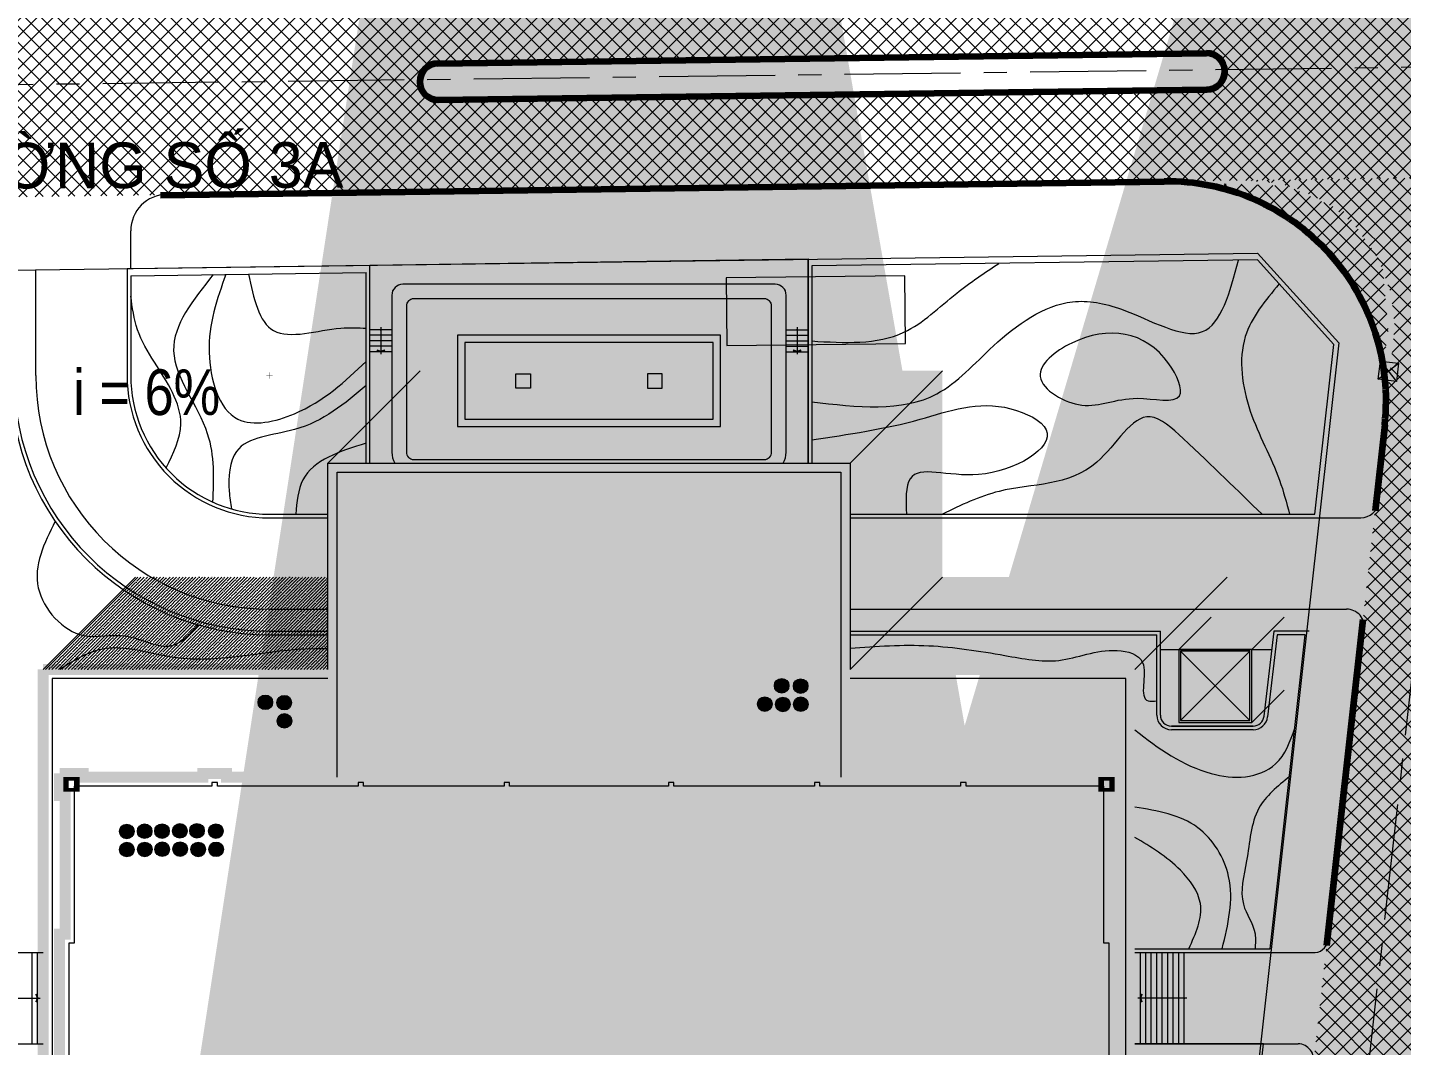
# Model space of a CAD drawing. Header units: millimetres. Extents: x 89040 to 596321, y -313033 to 2401191.
# Drawn here: x 596056.1 to 596131.4, y 1200564.2 to 1200620 of the extents above; entities that cross this region are included whole.
import ezdxf

# ---------------------------------------------------------------- set-up
doc = ezdxf.new("R2010")
doc.units = ezdxf.units.MM
doc.header["$MEASUREMENT"] = 0
doc.linetypes.add('CENTER', pattern=[50.8, 31.75, -6.35, 6.35, -6.35])
doc.linetypes.add('HIDDEN', pattern=[0.375, 0.25, -0.125])
doc.layers.get('0').update_dxf_attribs({"color": 251, "lineweight": 9})
for name, color, linetype, lineweight in [('1', 8, 'Continuous', 13), ('4 duong di', 11, 'Continuous', 9), ('BONGDO', 251, 'Continuous', 9), ('CONGTRINH', 7, 'Continuous', 20), ('CONGTRINH2', 30, 'Continuous', 18), ('dim', 53, 'Continuous', 9), ('FURNITURE', 9, 'Continuous', 13), ('Hach1', 144, 'Continuous', 5), ('HACHT', 8, 'Continuous', 9), ('KY HIEU', 9, 'Continuous', 9), ('LAYER1', 1, 'Continuous', 13), ('LEDUONG', 6, 'Continuous', 20), ('LONGDUONG', 4, 'Continuous', 90), ('MANH', 8, 'Continuous', 9), ('NET 1', 53, 'Continuous', 15), ('NET MANH', 44, 'Continuous', 9), ('tang cao', 7, 'Continuous', 5), ('TEXT', 7, 'Continuous', 25), ('TREE', 114, 'Continuous', 13), ('truc', 8, 'CENTER', 9)]:
    doc.layers.add(name, color=color, linetype=linetype, lineweight=lineweight)
doc.layers.add('DUONG NOI BO CONG TRINH', color=7, linetype='Continuous', lineweight=20, true_color=0x5e5e5e)
doc.styles.add('FRANKO', font='VFRANKO.TTF')
doc.styles.add('K-THUOC', font='VHELVCN.TTF')
doc.styles.add('THAO', font='VHELVCN.TTF')
doc.styles.add('VN', font='VHELVCN.TTF')
doc.dimstyles.new('HOA75', dxfattribs={"dimscale": 0, "dimtxt": 450, "dimasz": 120, "dimexe": 150, "dimexo": 0, "dimgap": 50, "dimtad": 1, "dimdec": 0, "dimrnd": 0.001, "dimzin": 13, "dimdsep": 46, "dimtxsty": 'VN', "dimblk": 'TICKA', "dimcen": 0.09, "dimclrd": 9, "dimclre": 9, "dimclrt": 7, "dimadec": 0, "dimazin": 0, "dimtfac": 1, "dimtdec": 0, "dimtix": 1, "dimtmove": 2, "dimatfit": 3, "dimldrblk": 'PL1', "dimfxl": 1, "dimtolj": 1, "dimtzin": 13, "dimarcsym": 0})
doc.dimstyles.new('SK100-M', dxfattribs={"dimscale": 100, "dimtxt": 3.6, "dimasz": 1.5, "dimexe": 3, "dimexo": 2, "dimgap": 0.5, "dimtad": 1, "dimdec": 0, "dimtxsty": 'THAO', "dimblk": 'ARCHTICK', "dimcen": 0.091, "dimdle": 3, "dimclrd": 256, "dimclre": 256, "dimclrt": 9, "dimadec": 0, "dimazin": 0, "dimtfac": 1, "dimtdec": 0, "dimtmove": 2, "dimatfit": 3, "dimfxl": 55, "dimfxlon": 1, "dimlwe": -1, "dimarcsym": 0})
pattern_1 = [(45, (27179.217, -3.7959), (-0.44194173824, 0.44194173824), []), (135, (27179.217, -3.7959), (-0.44194173824, -0.44194173824), [])]
pattern_2 = [(45, (594650.35277, 1198136.11867), (-0.176776695, 0.176776695), []), (45, (594650.52954, 1198136.11867), (-0.176776695, 0.176776695), [0.3125, -0.0625, 0, -0.0625])]

# ---------------------------------------------------------------- blocks, each defined once
blk = doc.blocks.new('_ARCHTICK')
at = {"color": 0, "linetype": 'ByBlock', "const_width": 0.15}
blk.add_lwpolyline([(-0.5, -0.5), (0.5, 0.5)], dxfattribs=at)
blk = doc.blocks.new('PL')
at = {"layer": '1', "ltscale": 100}
blk.add_line((4.0299, 0), (-6.6714, 0), dxfattribs=at)
at = {"layer": '1', "ltscale": 100, "const_width": 1.6}
blk.add_lwpolyline([(0, 0), (-2.5668, -8.5083)], dxfattribs=at)
blk = doc.blocks.new('PL1')
at = {"layer": '4 duong di', "ltscale": 100, "xscale": 0.25, "yscale": 0.25, "zscale": 0.25}
blk.add_blockref('PL', (0, 0), dxfattribs=at)
blk = doc.blocks.new('TICKA')
at = {"color": 0}
for p, q in [((0, 2.5), (0, -2.5)), ((-2.5, 0), (2.5, 0))]:
    blk.add_line(p, q, dxfattribs=at)
at = {"color": 0, "const_width": 0.5}
blk.add_lwpolyline([(-0.70711, -0.70711), (0.70711, 0.70711)], dxfattribs=at)
at = {"color": 0, "const_width": 0.25}
for points in [[(0.58211, 0.70711, 1), (0.83211, 0.70711, 1)], [(-0.83211, -0.70711, 1), (-0.58211, -0.70711, 1)]]:
    blk.add_lwpolyline(points, format="xyb", close=True, dxfattribs=at)

msp = doc.modelspace()

# ---------------------------------------------------------------- hatches: boundary and pattern name
at = {"layer": 'BONGDO'}
h = msp.add_hatch(dxfattribs=at)
h.set_pattern_fill('ANSI35', color=256, style=0)
h.set_pattern_definition(pattern_2)
h.paths.add_polyline_path([(596116.799, 1200541.319), (596121.856, 1200546.376), (596121.856, 1200589.876), (596106.256, 1200589.876), (596106.256, 1200601.176), (596077.656, 1200601.176), (596072.599, 1200596.119), (596101.199, 1200596.119), (596101.199, 1200584.819), (596116.799, 1200584.819)])
h = msp.add_hatch(dxfattribs=at)
h.set_pattern_fill('ANSI35', color=256, style=0)
h.set_pattern_definition(pattern_2)
h.paths.add_polyline_path([(596056.999, 1200584.819), (596062.056, 1200589.876), (596072.599, 1200589.876), (596072.599, 1200584.819)])
at = {"layer": 'DUONG NOI BO CONG TRINH'}
h = msp.add_hatch(dxfattribs=at)
h.set_pattern_fill('NET', color=256, scale=5, angle=45, style=0)
h.set_pattern_definition(pattern_1)
h.paths.add_polyline_path([(595998.656, 1200617.011), (596052.618, 1200617.66, -1.001506), (596052.642, 1200615.66), (595998.68, 1200615.011, -1.001506)], flags=16)
h.paths.add_polyline_path([(596078.616, 1200618.011), (596120.713, 1200618.581, -1), (596120.74, 1200616.581), (596078.643, 1200616.011, -1)], flags=16)
h.paths.add_polyline_path([(596146.925, 1200618.935), (596194.751, 1200619.582, -1), (596194.778, 1200617.582), (596146.952, 1200616.935, -1)], flags=16)
edge = h.paths.add_edge_path()
edge.add_line((595975.366, 1200621.615), (595814.219, 1200619.436))
edge.add_line((595814.219, 1200619.436), (595814.219, 1200614.44))
edge.add_line((595814.219, 1200614.44), (595970.654, 1200616.632))
edge.add_arc((595970.669, 1200615.632), 1, -89.2251, 90.83071, ccw=False)
edge.add_line((595970.683, 1200614.632), (595814.219, 1200612.44))
edge.add_line((595814.219, 1200612.44), (595814.219, 1200607.435))
edge.add_line((595814.219, 1200607.435), (595974.19, 1200609.598))
edge.add_arc((595974.285, 1200602.599), 7, 0, 90.7749, ccw=False)
edge.add_line((595981.285, 1200602.599), (595981.285, 1200568.116))
edge.add_line((595981.285, 1200568.116), (595987.285, 1200568.116))
edge.add_line((595987.285, 1200568.116), (595987.285, 1200602.869))
edge.add_arc((595994.285, 1200602.869), 7, 90.7749, 180, ccw=False)
edge.add_line((595994.19, 1200609.869), (596214.85, 1200612.853))
edge.add_arc((596214.958, 1200604.854), 8, 0.7749, 90.7749, ccw=False)
edge.add_line((596222.957, 1200604.962), (596223.122, 1200592.784))
edge.add_line((596223.122, 1200592.784), (596232.209, 1200584.085))
edge.add_line((596232.209, 1200584.085), (596230.713, 1200568.116))
edge.add_line((596230.713, 1200568.116), (596235.734, 1200568.116))
edge.add_line((596235.734, 1200568.116), (596236.802, 1200579.51))
edge.add_arc((596237.798, 1200579.417), 1, -5.35326, 174.64674, ccw=False)
edge.add_line((596238.793, 1200579.323), (596237.743, 1200568.116))
edge.add_line((596237.743, 1200568.116), (596242.765, 1200568.116))
edge.add_line((596242.765, 1200568.116), (596246.715, 1200610.264))
edge.add_line((596246.715, 1200610.264), (596249.386, 1200635.205))
edge.add_arc((596209.613, 1200639.465), 40, 353.8867, 369.97261)
edge.add_line((596249.009, 1200646.392), (596246.001, 1200663.499))
edge.add_line((596246.001, 1200663.499), (596243.075, 1200681.546))
edge.add_line((596243.075, 1200681.546), (596240.952, 1200693.979))
edge.add_line((596240.952, 1200693.979), (596234.861, 1200727.436))
edge.add_line((596234.861, 1200727.436), (596233.108, 1200738.302))
edge.add_line((596233.108, 1200738.302), (596228.044, 1200738.302))
edge.add_line((596228.044, 1200738.302), (596229.933, 1200726.59))
edge.add_line((596229.933, 1200726.59), (596240.651, 1200667.717))
edge.add_arc((596239.627, 1200667.759), 1.025, 202.99818, 357.63741, ccw=False)
edge.add_line((596238.684, 1200667.359), (596227.962, 1200726.252))
edge.add_line((596227.962, 1200726.252), (596226.018, 1200738.302))
edge.add_line((596226.018, 1200738.302), (596220.953, 1200738.302))
edge.add_line((596220.953, 1200738.302), (596223.034, 1200725.406))
edge.add_line((596223.034, 1200725.406), (596234.527, 1200662.272))
edge.add_line((596234.527, 1200662.272), (596222.347, 1200650.092))
edge.add_line((596222.347, 1200650.092), (596222.578, 1200632.96))
edge.add_arc((596214.579, 1200632.851), 8, -89.2251, 0.7749, ccw=False)
edge.add_line((596214.687, 1200624.852), (596214.35, 1200624.848))
edge.add_arc((596214.269, 1200630.847), 6, 180.7749, 270.7749, ccw=False)
edge.add_line((596208.269, 1200630.766), (596207.34, 1200699.451))
edge.add_line((596207.34, 1200699.451), (596201.599, 1200738.302))
edge.add_line((596201.599, 1200738.302), (596196.544, 1200738.302))
edge.add_line((596196.544, 1200738.302), (596202.248, 1200699.71))
edge.add_arc((596192.355, 1200698.248), 10, 0.7749, 8.40676, ccw=False)
edge.add_line((596202.354, 1200698.383), (596203.243, 1200632.698))
edge.add_arc((596195.244, 1200632.59), 8, -89.39342, 0.7749, ccw=False)
edge.add_line((596195.328, 1200624.59), (596062.072, 1200622.984))
edge.add_line((596062.072, 1200622.984), (595993.4, 1200621.859))
edge.add_arc((595993.285, 1200627.858), 6, 180, 271.10139, ccw=False)
edge.add_line((595987.285, 1200627.858), (595987.285, 1200690.09))
edge.add_arc((595993.285, 1200690.09), 6, 171.2562, 180, ccw=False)
edge.add_line((595987.354, 1200691.002), (595994.629, 1200738.302))
edge.add_line((595994.629, 1200738.302), (595988.559, 1200738.302))
edge.add_line((595988.559, 1200738.302), (595981.354, 1200691.461))
edge.add_arc((595987.285, 1200690.549), 6, 171.2562, 180)
edge.add_line((595981.285, 1200690.549), (595981.285, 1200627.615))
edge.add_arc((595975.285, 1200627.615), 6, 270.7749, 360, ccw=False)
h = msp.add_hatch(dxfattribs=at)
h.set_pattern_fill('NET', color=256, scale=5, angle=45, style=0)
h.set_pattern_definition([(45, (594650.35277, 1198136.11867), (-0.44194174, 0.44194174), []), (135, (594650.35277, 1198136.11867), (-0.44194174, -0.44194174), [])])
h.paths.add_polyline_path([(596105.972, 1200450.474), (596125.951, 1200446.001), (596124.178, 1200446.871), (596123.005, 1200447.771), (596121.927, 1200448.995), (596121.228, 1200450.176), (596120.737, 1200451.477), (596120.488, 1200454.529), (596120.624, 1200455.747), (596124.289, 1200488.595), (596129.851, 1200535.463), (596136.483, 1200597.873), (596137.172, 1200604.051), (596137.897, 1200607.162), (596139.091, 1200609.068), (596140.674, 1200610.503), (596142.803, 1200611.541), (596145.098, 1200611.91), (596122.928, 1200611.61), (596124.641, 1200611.448), (596125.646, 1200611.173), (596127.164, 1200610.463), (596128.214, 1200609.709), (596128.962, 1200608.985), (596130.195, 1200607.18), (596130.826, 1200605.432), (596131.036, 1200603.611), (596130.078, 1200594.579), (596123.182, 1200532.775), (596118.006, 1200486.388), (596114.718, 1200457.076), (596114.426, 1200455.929), (596114.032, 1200454.969), (596113.276, 1200453.721), (596112.65, 1200452.973), (596111.488, 1200451.962), (596110.423, 1200451.32), (596108.62, 1200450.674)])
h = msp.add_hatch(dxfattribs=at)
h.set_pattern_fill('NET', color=256, scale=5, angle=45, style=0)
h.set_pattern_definition(pattern_1)
h.paths.add_polyline_path([(596119.524, 1200611.511), (596125.176, 1200611.29), (596128.404, 1200609.831), (596130.361, 1200607.03), (596130.677, 1200603.364), (596130.438, 1200601.692), (596129.698, 1200604.01), (596128.901, 1200605.634), (596128.137, 1200606.778), (596126.647, 1200608.414), (596125.335, 1200609.453), (596123.55, 1200610.293), (596121.45, 1200611.196)])
at = {"layer": 'tang cao'}
h = msp.add_hatch(color=256, dxfattribs=at)
edge = h.paths.add_edge_path()
edge.add_arc((596097.454, 1200583.925), 0.399, 0.50743, 360.50743)
h = msp.add_hatch(color=256, dxfattribs=at)
edge = h.paths.add_edge_path()
edge.add_arc((596098.491, 1200583.905), 0.399, 0.50743, 360.50743)
h = msp.add_hatch(color=256, dxfattribs=at)
edge = h.paths.add_edge_path()
edge.add_arc((596069.17, 1200583.019), 0.399, 0.50743, 360.50743)
h = msp.add_hatch(color=256, dxfattribs=at)
edge = h.paths.add_edge_path()
edge.add_arc((596070.207, 1200582.998), 0.399, 0.50743, 360.50743)
h = msp.add_hatch(color=256, dxfattribs=at)
edge = h.paths.add_edge_path()
edge.add_arc((596096.527, 1200582.922), 0.399, 0.50743, 360.50743)
h = msp.add_hatch(color=256, dxfattribs=at)
edge = h.paths.add_edge_path()
edge.add_arc((596097.519, 1200582.901), 0.399, 0.50743, 360.50743)
h = msp.add_hatch(color=256, dxfattribs=at)
edge = h.paths.add_edge_path()
edge.add_arc((596098.5, 1200582.91), 0.399, 0.50743, 360.50743)
h = msp.add_hatch(color=256, dxfattribs=at)
edge = h.paths.add_edge_path()
edge.add_arc((596070.216, 1200582.003), 0.399, 0.50743, 360.50743)
h = msp.add_hatch(color=256, dxfattribs=at)
edge = h.paths.add_edge_path()
edge.add_arc((596061.578, 1200575.948), 0.399, 0.50743, 360.50743)
h = msp.add_hatch(color=256, dxfattribs=at)
edge = h.paths.add_edge_path()
edge.add_arc((596062.559, 1200575.957), 0.399, 0.50743, 360.50743)
h = msp.add_hatch(color=256, dxfattribs=at)
edge = h.paths.add_edge_path()
edge.add_arc((596063.512, 1200575.965), 0.399, 0.50743, 360.50743)
h = msp.add_hatch(color=256, dxfattribs=at)
edge = h.paths.add_edge_path()
edge.add_arc((596064.491, 1200575.974), 0.399, 0.50743, 360.50743)
h = msp.add_hatch(color=256, dxfattribs=at)
edge = h.paths.add_edge_path()
edge.add_arc((596065.427, 1200575.982), 0.399, 0.50743, 360.50743)
h = msp.add_hatch(color=256, dxfattribs=at)
edge = h.paths.add_edge_path()
edge.add_arc((596066.465, 1200575.962), 0.399, 0.50743, 360.50743)
h = msp.add_hatch(color=256, dxfattribs=at)
edge = h.paths.add_edge_path()
edge.add_arc((596061.586, 1200574.953), 0.399, 0.50743, 360.50743)
h = msp.add_hatch(color=256, dxfattribs=at)
edge = h.paths.add_edge_path()
edge.add_arc((596062.567, 1200574.962), 0.399, 0.50743, 360.50743)
h = msp.add_hatch(color=256, dxfattribs=at)
edge = h.paths.add_edge_path()
edge.add_arc((596063.521, 1200574.97), 0.399, 0.50743, 360.50743)
h = msp.add_hatch(color=256, dxfattribs=at)
edge = h.paths.add_edge_path()
edge.add_arc((596064.5, 1200574.979), 0.399, 0.50743, 360.50743)
h = msp.add_hatch(color=256, dxfattribs=at)
edge = h.paths.add_edge_path()
edge.add_arc((596065.493, 1200574.958), 0.399, 0.50743, 360.50743)
h = msp.add_hatch(color=256, dxfattribs=at)
edge = h.paths.add_edge_path()
edge.add_arc((596066.474, 1200574.966), 0.399, 0.50743, 360.50743)

# ---------------------------------------------------------------- linework, layer by layer
at = {"layer": 'BONGDO'}
for p, q in [((596072.599, 1200596.119), (596077.656, 1200601.176)), ((596101.199, 1200596.119), (596106.256, 1200601.176)), ((596056.999, 1200584.819), (596062.056, 1200589.876)), ((596101.199, 1200584.819), (596106.256, 1200589.876)), ((596116.799, 1200584.819), (596121.856, 1200589.876)), ((596119.199, 1200585.919), (596120.969, 1200587.689)), ((596123.199, 1200585.919), (596124.969, 1200587.689)), ((596123.199, 1200581.919), (596124.969, 1200583.689))]:
    msp.add_line(p, q, dxfattribs=at)
at = {"layer": 'CONGTRINH', "const_width": 0.6}
for points in [[(596072.599, 1200578.919), (596072.599, 1200596.119), (596101.199, 1200596.119), (596101.199, 1200578.919)], [(596056.999, 1200584.819), (596056.999, 1200541.319), (596116.799, 1200541.319), (596116.799, 1200584.819), (596101.199, 1200584.819)], [(596072.599, 1200584.819), (596056.999, 1200584.819)], [(596057.899, 1200579.119), (596057.899, 1200577.919), (596058.199, 1200577.919), (596058.199, 1200570.319), (596057.899, 1200570.319), (596057.899, 1200569.119), (596057.899, 1200569.119), (596057.899, 1200561.319)], [(596115.899, 1200560.119), (596115.899, 1200570.319), (596115.899, 1200570.319), (596115.899, 1200570.319), (596115.599, 1200570.319), (596115.599, 1200577.919), (596115.899, 1200577.919), (596115.899, 1200579.119), (596114.599, 1200579.119), (596114.599, 1200578.919), (596108.049, 1200578.919), (596108.049, 1200579.119), (596106.749, 1200579.119), (596106.749, 1200578.919), (596100.049, 1200578.919), (596100.049, 1200579.119), (596098.749, 1200579.119), (596098.749, 1200578.919), (596092.049, 1200578.919), (596092.049, 1200579.119), (596090.749, 1200579.119), (596090.749, 1200578.919), (596083.049, 1200578.919), (596083.049, 1200578.919), (596083.049, 1200579.119), (596081.749, 1200579.119), (596081.749, 1200578.919), (596081.749, 1200578.919), (596075.049, 1200578.919), (596075.049, 1200579.119), (596073.749, 1200579.119), (596073.749, 1200578.919), (596067.049, 1200578.919), (596067.049, 1200579.119), (596065.749, 1200579.119), (596065.749, 1200578.919), (596059.199, 1200578.919), (596059.199, 1200579.119), (596057.899, 1200579.119)]]:
    msp.add_lwpolyline(points, dxfattribs=at)
for points in [[(596058.399, 1200578.619), (596058.399, 1200578.419), (596058.699, 1200578.419), (596058.699, 1200578.619)], [(596115.099, 1200578.419), (596115.399, 1200578.419), (596115.399, 1200578.619), (596115.099, 1200578.619)]]:
    msp.add_lwpolyline(points, close=True, dxfattribs=at)
at = {"layer": 'CONGTRINH2'}
for points in [[(596073.099, 1200578.919), (596073.099, 1200595.619), (596100.699, 1200595.619), (596100.699, 1200578.919)], [(596057.499, 1200584.319), (596057.499, 1200541.819), (596116.299, 1200541.819), (596116.299, 1200584.319), (596101.199, 1200584.319)], [(596072.599, 1200584.319), (596057.499, 1200584.319)], [(596115.399, 1200560.619), (596115.399, 1200569.819), (596115.099, 1200569.819), (596115.099, 1200578.419), (596107.549, 1200578.419), (596107.549, 1200578.619), (596107.249, 1200578.619), (596107.249, 1200578.419), (596099.549, 1200578.419), (596099.549, 1200578.619), (596099.249, 1200578.619), (596099.249, 1200578.419), (596091.549, 1200578.419), (596091.549, 1200578.619), (596091.249, 1200578.619), (596091.249, 1200578.419), (596082.549, 1200578.419), (596082.549, 1200578.619), (596082.249, 1200578.619), (596082.249, 1200578.419), (596074.549, 1200578.419), (596074.549, 1200578.619), (596074.249, 1200578.619), (596074.249, 1200578.419), (596066.549, 1200578.419), (596066.549, 1200578.619), (596066.249, 1200578.619), (596066.249, 1200578.419), (596058.699, 1200578.419), (596058.699, 1200569.819), (596058.399, 1200569.819), (596058.399, 1200569.119), (596058.399, 1200561.319)]]:
    msp.add_lwpolyline(points, dxfattribs=at)
at = {"layer": 'dim'}
msp.add_lwpolyline([(596074.899, 1200596.119), (596074.899, 1200606.97), (596098.899, 1200607.305), (596098.899, 1200596.119)], dxfattribs=at)
at = {"layer": 'dim', "const_width": 0.03}
for points in [[(596069.221, 1200600.919), (596069.577, 1200600.919)], [(596069.399, 1200601.097), (596069.399, 1200600.741)]]:
    msp.add_lwpolyline(points, dxfattribs=at)
at = {"layer": 'FURNITURE', "linetype": 'Continuous'}
for points in [[(596075.499, 1200603.569), (596075.499, 1200602.085)], [(596098.299, 1200603.569), (596098.299, 1200602.085)], [(596054.149, 1200566.819), (596056.833, 1200566.819)], [(596119.649, 1200566.819), (596116.965, 1200566.819)]]:
    msp.add_lwpolyline(points, dxfattribs=at)
at = {"layer": 'Hach1', "ltscale": 2.5}
for p, q in [((596119.299, 1200582.019), (596123.099, 1200585.819)), ((596123.099, 1200582.019), (596119.299, 1200585.819))]:
    msp.add_line(p, q, dxfattribs=at)
at = {"layer": 'Hach1', "linetype": 'HIDDEN', "ltscale": 2000}
msp.add_lwpolyline([(596072.599, 1200584.819), (596072.599, 1200596.119), (596101.199, 1200596.119), (596101.199, 1200584.819)], dxfattribs=at)
at = {"layer": 'Hach1', "ltscale": 2.5}
for points in [[(596119.199, 1200581.919), (596123.199, 1200581.919), (596123.199, 1200585.919), (596119.199, 1200585.919)], [(596119.299, 1200582.019), (596123.099, 1200582.019), (596123.099, 1200585.819), (596119.299, 1200585.819)]]:
    msp.add_lwpolyline(points, close=True, dxfattribs=at)
at = {"layer": 'HACHT', "ltscale": 50}
for p, q in [((596130.132, 1200600.71), (596131.242, 1200601.587)), ((596130.249, 1200601.703), (596131.126, 1200600.594))]:
    msp.add_line(p, q, dxfattribs=at)
msp.add_lwpolyline([(596130.249, 1200601.703), (596131.242, 1200601.587), (596131.126, 1200600.594), (596130.132, 1200600.71)], close=True, dxfattribs=at)
at = {"layer": 'LAYER1', "const_width": 0.06}
for points in [[(596075.469, 1200603.419, 1), (596075.529, 1200603.419, 1)], [(596098.269, 1200603.419, 1), (596098.329, 1200603.419, 1)], [(596119.499, 1200566.789, -1), (596119.499, 1200566.849, -1)]]:
    msp.add_lwpolyline(points, format="xyb", close=True, dxfattribs=at)
at = {"layer": 'LAYER1', "const_width": 0.1}
for points in [[(596075.724, 1200602.305), (596075.499, 1200602.219), (596075.273, 1200602.305)], [(596098.524, 1200602.305), (596098.299, 1200602.219), (596098.073, 1200602.305)], [(596056.613, 1200567.044), (596056.699, 1200566.819), (596056.613, 1200566.593)], [(596117.185, 1200567.044), (596117.099, 1200566.819), (596117.185, 1200566.593)]]:
    msp.add_lwpolyline(points, dxfattribs=at)
at = {"layer": 'LEDUONG'}
msp.add_line((596123.522, 1200607.618), (596127.967, 1200602.716), dxfattribs=at)
msp.add_lwpolyline([(596106.312, 1200453.468), (595995.756, 1200478.202, -0.351122), (595990.285, 1200485.034), (595990.285, 1200598.571, -0.456926), (595998.101, 1200605.921), (596053.876, 1200606.676), (596123.522, 1200607.618), (596127.967, 1200602.716), (596119.965, 1200531.004), (596111.746, 1200457.346), (596106.312, 1200453.468)], format="xyb", dxfattribs=at)
at = {"layer": 'LONGDUONG'}
for p, q in [((596078.616, 1200618.011), (596120.713, 1200618.581)), ((596078.643, 1200616.011), (596120.74, 1200616.581)), ((596063.423, 1200610.805), (596118.396, 1200611.549)), ((596130.484, 1200598.219), (596129.958, 1200593.507)), ((596129.293, 1200587.545), (596127.301, 1200569.696))]:
    msp.add_line(p, q, dxfattribs=at)
for centre, radius, start, end in [((596078.629, 1200617.011), 1, 90.7749, 270.7749), ((596120.727, 1200617.581), 1, 270.7749, 90.7749), ((596118.558, 1200599.55), 12, 353.63312, 90.7749)]:
    msp.add_arc(centre, radius, start, end, dxfattribs=at)
at = {"layer": 'NET 1'}
msp.add_lwpolyline([(596104.195, 1200606.378), (596094.403, 1200606.275), (596094.442, 1200602.569), (596104.234, 1200602.672)], close=True, dxfattribs=at)
at = {"layer": 'NET MANH'}
for p, q in [((596061.799, 1200606.787), (596061.799, 1200608.841)), ((596056.599, 1200600.919), (596056.599, 1200606.714)), ((596061.599, 1200606.784), (596061.799, 1200606.787)), ((596061.599, 1200606.784), (596061.599, 1200600.919)), ((596061.799, 1200606.787), (596074.899, 1200606.97)), ((596074.899, 1200606.97), (596098.899, 1200607.305)), ((596074.899, 1200596.119), (596074.899, 1200606.97)), ((596098.899, 1200596.119), (596098.899, 1200607.305)), ((596098.899, 1200607.305), (596098.899, 1200596.119)), ((596061.799, 1200606.387), (596074.699, 1200606.561)), ((596061.799, 1200606.387), (596061.799, 1200600.919)), ((596074.699, 1200596.119), (596074.699, 1200606.561)), ((596076.099, 1200603.419), (596074.899, 1200603.419)), ((596076.099, 1200603.119), (596074.899, 1200603.119)), ((596097.699, 1200603.419), (596098.899, 1200603.419)), ((596097.699, 1200603.119), (596098.899, 1200603.119)), ((596076.099, 1200602.819), (596074.899, 1200602.819)), ((596076.099, 1200602.519), (596074.899, 1200602.519)), ((596076.099, 1200602.219), (596074.899, 1200602.219)), ((596097.699, 1200602.819), (596098.899, 1200602.819)), ((596097.699, 1200602.519), (596098.899, 1200602.519)), ((596097.699, 1200602.219), (596098.899, 1200602.219)), ((596069.399, 1200593.319), (596072.599, 1200593.319)), ((596069.399, 1200593.119), (596072.599, 1200593.119)), ((596101.199, 1200593.119), (596127.044, 1200593.119)), ((596069.399, 1200588.119), (596072.599, 1200588.119)), ((596101.199, 1200588.119), (596126.487, 1200588.119)), ((596126.487, 1200588.119), (596128.388, 1200588.119)), ((596069.399, 1200586.919), (596072.599, 1200586.919)), ((596069.399, 1200586.719), (596072.599, 1200586.719)), ((596101.199, 1200586.919), (596118.199, 1200586.919)), ((596101.199, 1200586.719), (596117.999, 1200586.719)), ((596117.999, 1200582.319), (596117.999, 1200586.719)), ((596118.199, 1200582.319), (596118.199, 1200586.919)), ((596124.413, 1200586.919), (596123.871, 1200582.252)), ((596124.591, 1200586.719), (596124.07, 1200582.23)), ((596126.354, 1200586.919), (596124.413, 1200586.919)), ((596118.199, 1200585.919), (596124.297, 1200585.919)), ((596118.199, 1200582.319), (596118.199, 1200584.719)), ((596118.799, 1200581.719), (596123.275, 1200581.719)), ((596123.275, 1200581.719), (596118.799, 1200581.719)), ((596123.275, 1200581.519), (596118.799, 1200581.519)), ((596054.299, 1200569.319), (596056.999, 1200569.319)), ((596056.399, 1200564.319), (596056.399, 1200569.319)), ((596056.699, 1200564.319), (596056.699, 1200569.319)), ((596116.799, 1200569.319), (596124.395, 1200569.319)), ((596116.799, 1200569.319), (596124.395, 1200569.319)), ((596117.099, 1200564.319), (596117.099, 1200569.319)), ((596117.399, 1200564.319), (596117.399, 1200569.319)), ((596117.699, 1200564.319), (596117.699, 1200569.319)), ((596117.999, 1200564.319), (596117.999, 1200569.319)), ((596118.299, 1200564.319), (596118.299, 1200569.319)), ((596118.599, 1200564.319), (596118.599, 1200569.319)), ((596118.899, 1200564.319), (596118.899, 1200569.319)), ((596119.199, 1200564.319), (596119.199, 1200569.319)), ((596119.499, 1200564.319), (596119.499, 1200569.319)), ((596054.299, 1200564.319), (596056.999, 1200564.319)), ((596116.799, 1200564.319), (596123.839, 1200564.319)), ((596123.839, 1200564.319), (596125.74, 1200564.319))]:
    msp.add_line(p, q, dxfattribs=at)
for points in [[(596101.199, 1200593.319), (596126.663, 1200593.319), (596127.698, 1200602.616), (596123.511, 1200607.248), (596099.099, 1200606.918), (596099.099, 1200596.119)], [(596116.799, 1200569.519), (596116.799, 1200569.519), (596124.216, 1200569.519), (596126.13, 1200586.719), (596124.591, 1200586.719)], [(596120.68, 1200535.926), (596123.839, 1200564.319), (596116.799, 1200564.319)]]:
    msp.add_lwpolyline(points, dxfattribs=at)
for points in [[(596097.538, 1200596.119, 0.131652), (596097.699, 1200596.719), (596097.699, 1200605.319, 0.414214), (596097.099, 1200605.919), (596076.699, 1200605.919, 0.414214), (596076.099, 1200605.319), (596076.099, 1200596.719, 0.131652), (596076.259, 1200596.119, 0.131652)], [(596127.044, 1200593.119), (596129.167, 1200593.119, 0.382118), (596130.161, 1200594.008)], [(596124.395, 1200569.319), (596126.519, 1200569.319, 0.463437), (596127.335, 1200569.998)]]:
    msp.add_lwpolyline(points, format="xyb", dxfattribs=at)
msp.add_lwpolyline([(596077.299, 1200596.319), (596096.499, 1200596.319, 0.414214), (596096.899, 1200596.719), (596096.899, 1200604.719, 0.414214), (596096.499, 1200605.119), (596077.299, 1200605.119, 0.414214), (596076.899, 1200604.719), (596076.899, 1200596.719, 0.414214)], format="xyb", close=True, dxfattribs=at)
for points in [[(596094.099, 1200603.119), (596079.699, 1200603.119), (596079.699, 1200598.119), (596094.099, 1200598.119)], [(596093.699, 1200602.719), (596080.099, 1200602.719), (596080.099, 1200598.519), (596093.699, 1200598.519)], [(596083.699, 1200600.219), (596082.899, 1200600.219), (596082.899, 1200601.019), (596083.699, 1200601.019)], [(596090.099, 1200600.219), (596090.899, 1200600.219), (596090.899, 1200601.019), (596090.099, 1200601.019)]]:
    msp.add_lwpolyline(points, close=True, dxfattribs=at)
for centre, radius, start, end in [((596063.799, 1200608.841), 2, 90.7749, 180), ((596069.399, 1200600.919), 14.2, 180, 270), ((596069.399, 1200600.919), 14, 180, 270), ((596069.399, 1200600.919), 12.8, 180, 270), ((596069.399, 1200600.919), 7.8, 179.99996, 270), ((596069.399, 1200600.919), 7.6, 179.99999, 270), ((596128.388, 1200587.119), 1, 353.65104, 90), ((596118.799, 1200582.319), 0.8, 180, 270), ((596118.799, 1200582.319), 0.6, 180, 270), ((596118.799, 1200582.319), 0.6, 180, 270), ((596123.275, 1200582.319), 0.6, 270, 353.65104), ((596123.275, 1200582.319), 0.8, 270, 353.65104), ((596125.705, 1200563.423), 0.897, 347.28166, 87.72941)]:
    msp.add_arc(centre, radius, start, end, dxfattribs=at)
at = {"layer": 'tang cao'}
for centre in [(596097.454, 1200583.925), (596098.491, 1200583.905), (596069.17, 1200583.019), (596070.207, 1200582.998), (596096.527, 1200582.922), (596097.519, 1200582.901), (596098.5, 1200582.91), (596070.216, 1200582.003), (596061.578, 1200575.948), (596062.559, 1200575.957), (596063.512, 1200575.965), (596064.491, 1200575.974), (596065.427, 1200575.982), (596066.465, 1200575.962), (596061.586, 1200574.953), (596062.567, 1200574.962), (596063.521, 1200574.97), (596064.5, 1200574.979), (596065.493, 1200574.958), (596066.474, 1200574.966)]:
    msp.add_circle(centre, 0.399, dxfattribs=at)
at = {"layer": 'TREE'}
for points in [[(596099.099, 1200599.474), (596105.952, 1200599.916), (596109.052, 1200602.537), (596113.378, 1200604.954), (596116.069, 1200604.545), (596120.498, 1200603.32), (596122.471, 1200607.234)], [(596099.099, 1200602.809), (596104.146, 1200603.286), (596107.042, 1200605.43), (596109.356, 1200607.057)], [(596066.319, 1200606.448), (596064.149, 1200602.277), (596065.993, 1200597.737), (596066.284, 1200593.986)], [(596067.011, 1200606.457), (596066.092, 1200602.179), (596067.672, 1200598.527), (596070.767, 1200598.823), (596074.699, 1200601.685)], [(596068.249, 1200606.474), (596069.626, 1200603.377), (596073.3, 1200603.51), (596074.699, 1200603.51)], [(596124.702, 1200605.931), (596122.848, 1200603.048), (596123.121, 1200598.963), (596124.722, 1200595.185), (596125.267, 1200593.319)], [(596063.733, 1200595.853), (596064.544, 1200598.264), (596063.096, 1200601.652), (596062.174, 1200603.429), (596061.799, 1200605.271)], [(596074.699, 1200600.369), (596070.766, 1200597.956), (596067.589, 1200596.765), (596067.192, 1200594.584), (596067.313, 1200593.611)], [(596099.099, 1200597.397), (596105.032, 1200598.521), (596110.006, 1200599.099), (596111.945, 1200597.942), (596108.234, 1200595.493), (596104.485, 1200595.267), (596104.283, 1200593.319)], [(596123.768, 1200593.319), (596119.442, 1200597.465), (596117.636, 1200598.657), (596114.719, 1200596.172), (596109.358, 1200594.572), (596106.258, 1200593.319)], [(596074.699, 1200597.211), (596071.228, 1200595.204), (596070.833, 1200593.319)], [(596057.656, 1200592.934), (596056.733, 1200589.286), (596059.226, 1200586.678), (596061.484, 1200586.653), (596064.056, 1200586.124), (596065.492, 1200587.267)], [(596125.266, 1200578.95), (596123.591, 1200577.219), (596122.921, 1200574.331), (596122.745, 1200571.954), (596123.38, 1200570.335), (596123.38, 1200569.519)], [(596121.581, 1200569.519), (596121.934, 1200573.475), (596120.242, 1200576.151), (596116.799, 1200577.278)], [(596119.75, 1200569.519), (596120.384, 1200571.99), (596119.291, 1200573.821), (596116.799, 1200575.617)]]:
    msp.add_spline(points, degree=3, dxfattribs=at)
at = {"layer": 'TREE', "start_tangent": (-0.993145, 0.116891), "end_tangent": (-0.993145, 0.116891)}
msp.add_spline([(596113.892, 1200599.295), (596111.61, 1200600.86), (596113.347, 1200602.698), (596118.66, 1200601.566), (596119.241, 1200599.805), (596116.924, 1200599.669), (596113.892, 1200599.295)], degree=3, dxfattribs=at)
at = {"layer": 'TREE'}
for points, knots in [([(596072.599, 1200585.938), (596072.351, 1200585.947), (596069.544, 1200586.001), (596065.467, 1200584.675), (596060.588, 1200586.508), (596058.669, 1200585.292), (596057.921, 1200584.819)], [600.110313, 600.110313, 600.110313, 600.110313, 971.685788, 4819.221063, 6814.324482, 8087.015762, 8087.015762, 8087.015762, 8087.015762]), ([(596101.199, 1200585.976), (596102.641, 1200586.098), (596105.484, 1200586.272), (596109.236, 1200585.683), (596112.787, 1200584.991), (596115.086, 1200586.143), (596117.876, 1200585.466), (596116.86, 1200582.976), (596117.823, 1200583.077), (596117.999, 1200583.096)], [598.110801, 598.110801, 598.110801, 598.110801, 2756.262538, 4859.695736, 6339.58535, 7964.743954, 8732.219842, 9795.18865, 10031.598906, 10031.598906, 10031.598906, 10031.598906]), ([(596116.799, 1200581.519), (596118.085, 1200580.467), (596119.947, 1200579.192), (596122.821, 1200578.778), (596124.831, 1200579.541), (596125.301, 1200580.869), (596125.561, 1200581.602)], [1781.48476, 1781.48476, 1781.48476, 1781.48476, 6639.760779, 8515.998776, 10316.011373, 12534.956863, 12534.956863, 12534.956863, 12534.956863])]:
    msp.add_open_spline(points, degree=3, knots=knots, dxfattribs=at)
at = {"layer": 'truc', "color": 171, "ltscale": 0.2}
for p, q in [((595785.965, 1200613.498), (596241.523, 1200619.177)), ((596135.689, 1200617.814), (596116.194, 1200443.097))]:
    msp.add_line(p, q, dxfattribs=at)

# ---------------------------------------------------------------- texts
at = {"layer": 'TEXT', "style": 'FRANKO'}
msp.add_text('ÑÖÔØNG SOÁ 3A', height=2.5, rotation=0.13707, dxfattribs=at).set_placement((596049.523, 1200611.151))
at = {"layer": 'TEXT', "style": 'K-THUOC'}
msp.add_text('i = 6%', height=2.5, dxfattribs=at).set_placement((596058.653, 1200598.753))

# ---------------------------------------------------------------- leaders
at = {"layer": 'KY HIEU', "color": 8}
for points in [[(596080.337, 1200686.464), (596079.231, 1200685.955)], [(596092.938, 1200686.596), (596094.054, 1200686.11)], [(596084.361, 1200685.902), (596084.377, 1200684.399)], [(596089.201, 1200685.953), (596089.217, 1200684.45)]]:
    msp.add_leader(points, dimstyle='SK100-M', override={"dimasz": 2.1, "dimgap": 0.5, "dimtad": 0}, dxfattribs=at)
at = {"layer": 'MANH'}
msp.add_leader([(596160.324, 1200675.466), (596157.691, 1200675.454)], dimstyle='HOA75', override={"dimscale": 1, "dimtad": 0}, dxfattribs=at)

doc.saveas('drawing.dxf')
